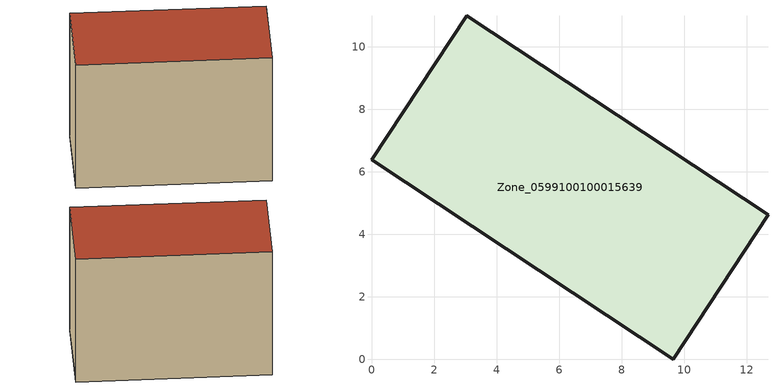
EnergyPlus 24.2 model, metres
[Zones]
Zone_0599100100015639
 floor ground (C_G): 0,6.38 3.05,10.98 12.69,4.62 9.65,0 z1.54
 wall outside (C_F): 3.05,10.98 0,6.38 9.65,0 12.69,4.62 3.05,10.98 z1.54:10.19
 roof outside (C_R): 9.65,0 12.69,4.62 3.05,10.98 0,6.38 z10.19
[BUILDING]
Pand.0599100100015639: North Axis=0; Terrain=City; Loads Convergence Tolerance Value=0.04; Temperature Convergence Tolerance Value=0.4; Solar Distribution=FullExterior; Maximum Number of Warmup Days=25; Minimum Number of Warmup Days=1
[Site:Location]
Rotterdam.The.Hague.AP_ZH_NLD Design_Conditions: Latitude=51.96; Longitude=4.45; Time Zone=1; Elevation=-4.5
[SITE:GROUNDTEMPERATURE:BUILDINGSURFACE]
18, 18, 18, 18, 18, 18, 18, 18, 18, 18, 18, 18
[MATERIAL] Thermal Absorptance=0.9; Solar Absorptance=0.7; Visible Absorptance=0.7
Name | Roughness | Thickness | Conductivity | Density | Specific Heat
G.TI.2015-2018 | MediumSmooth | 0.15 | 0.0428571 | 540 | 1210
F.TI.2015-2018 | Rough | 0.3 | 0.0666667 | 1920 | 840
R.TI.2015-2018 | MediumRough | 0.2 | 0.0333333 | 1500 | 1000
[CONSTRUCTION]
C_G: G.TI.2015-2018
C_F: F.TI.2015-2018
C_R: R.TI.2015-2018
[ZONE]
Zone_0599100100015639: Type=1; Multiplier=1; Ceiling Height=Autocalculate; Volume=Autocalculate; Floor Area=autocalculate; Part of Total Floor Area=Yes
[ZONEINFILTRATION:DESIGNFLOWRATE]
Infil_Zone_0599100100015639: Zone or ZoneList or Space or SpaceList=Zone_0599100100015639; Schedule=AlwaysOn; Design Flow Rate Calculation Method=Flow/Area; Flow Rate per Floor Area=0.0015; Constant Term Coefficient=1; Temperature Term Coefficient=0; Velocity Term Coefficient=0; Velocity Squared Term Coefficient=0
[HVACTEMPLATE:ZONE:IDEALLOADSAIRSYSTEM]
Zone_0599100100015639: Maximum Heating Supply Air Temperature=50; Minimum Cooling Supply Air Temperature=13; Maximum Heating Supply Air Humidity Ratio=0.0156; Minimum Cooling Supply Air Humidity Ratio=0.0077; Heating Limit=NoLimit; Cooling Limit=NoLimit; Dehumidification Control Type=ConstantSensibleHeatRatio; Cooling Sensible Heat Ratio=0.7; Dehumidification Setpoint=60; Humidification Control Type=None; Humidification Setpoint=30; Outdoor Air Method=None; Outdoor Air Flow Rate per Person=0.00944; Outdoor Air Flow Rate per Zone Floor Area=0; Outdoor Air Flow Rate per Zone=0; Demand Controlled Ventilation Type=None; Outdoor Air Economizer Type=NoEconomizer; Heat Recovery Type=None; Sensible Heat Recovery Effectiveness=0.7; Latent Heat Recovery Effectiveness=0.65
[ZONECONTROL:THERMOSTAT]
ThermostatControl_Zone_0599100100015639: Zone or ZoneList=Zone_0599100100015639; Control Type Schedule=DualSetpointControlType; Control 1=Thermostat_Zone_0599100100015639; Temperature Difference Between Cutout And Setpoint=0
[THERMOSTATSETPOINT:DUALSETPOINT]
Thermostat_Zone_0599100100015639: Heating Setpoint Temperature Schedule=HeatingSetpoint_Zone_0599100100015639; Cooling Setpoint Temperature Schedule=CoolingSetpoint_Zone_0599100100015639
[SCHEDULE:COMPACT]
HeatingSetpoint_Zone_0599100100015639: Through: 12/31, For: AllDays, Until: 24:00, 21
CoolingSetpoint_Zone_0599100100015639: Through: 12/31, For: AllDays, Until: 24:00, 24
DualSetpointControlType: Through: 12/31, For: AllDays, Until: 24:00, 4
AlwaysOn: Through: 12/31, For: AllDays, Until: 24:00, 1
